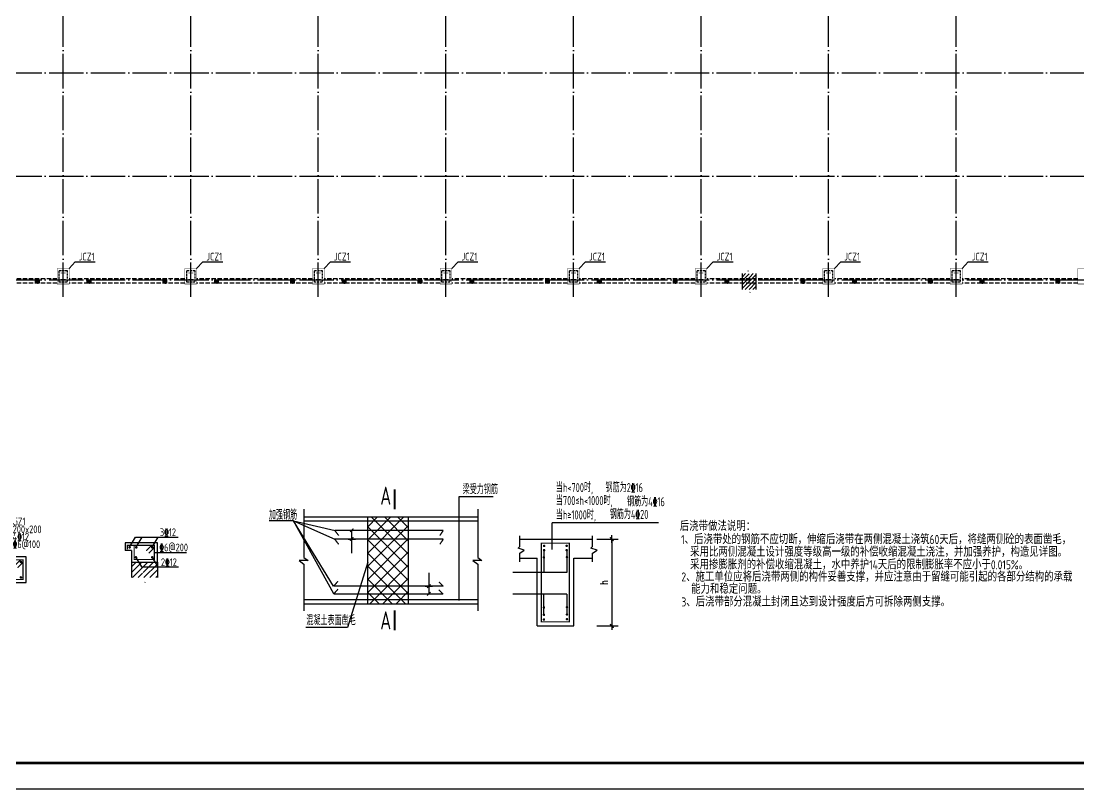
# Model space of a CAD drawing. Extents: x 8844666 to 9156203, y 1662182 to 2655606.
# Drawn here: x 9033552 to 9094904, y 2366081 to 2410631 of the extents above; entities that cross this region are included whole.
import ezdxf

# ---------------------------------------------------------------- set-up
doc = ezdxf.new("R2010")
doc.units = 0
doc.header["$LTSCALE"] = 1000
doc.header["$MEASUREMENT"] = 0
doc.linetypes.add('DASH', pattern=[0.35, 0.25, -0.1])
doc.linetypes.add('DOTE', pattern=[2.42, 2, -0.2, 0.02, -0.2])
doc.layers.get('0').update_dxf_attribs({"linetype": 'CONTINUOUS'})
doc.layers.get('Defpoints').update_dxf_attribs({"linetype": 'CONTINUOUS'})
for name, color, linetype in [('1000', 2, 'CONTINUOUS'), ('DIM_SYMB', 3, 'CONTINUOUS'), ('DOTE', 8, 'DOTE'), ('GZ', 3, 'CONTINUOUS'), ('PUB_DIM', 3, 'CONTINUOUS'), ('PUB_TEXT', 7, 'CONTINUOUS'), ('PUB_TITLE', 4, 'CONTINUOUS'), ('一般文字', 6, 'CONTINUOUS'), ('剖面外形', 7, 'CONTINUOUS'), ('柱', 2, 'CONTINUOUS'), ('柱集中标注', 2, 'CONTINUOUS'), ('梁', 4, 'CONTINUOUS')]:
    doc.layers.add(name, color=color, linetype=linetype)
doc.styles.add('DIM_FONT', font='SIMPLEX.shx', dxfattribs={"width": 0.8})
doc.styles.add('TSSD_DIMENSION', font='atssdeng.shx', dxfattribs={"width": 0.7, "bigfont": 'atssdchn.shx'})
doc.styles.add('TSSD_REIN', font='atssdeng.shx', dxfattribs={"width": 0.7, "bigfont": 'atssdchn.shx'})
doc.dimstyles.new('DIMN', dxfattribs={"dimtxt": 300, "dimasz": 1, "dimexe": 250, "dimexo": 300, "dimgap": 150, "dimtad": 1, "dimdec": 0, "dimzin": 0, "dimdsep": 46, "dimtxsty": 'DIM_FONT', "dimblk": '_DIMX', "dimcen": 0.09, "dimclrt": 7, "dimadec": 0, "dimazin": 0, "dimtfac": 1, "dimtdec": 0, "dimtix": 1, "dimtmove": 2, "dimatfit": 3, "dimldrblk": '_DIMX', "dimfxl": 1, "dimtolj": 1, "dimtzin": 0, "dimarcsym": 0})

# ---------------------------------------------------------------- blocks, each defined once
blk = doc.blocks.new('_DIMX')
blk.add_line((-150, 0), (150, 0))
at = {"const_width": 50}
blk.add_lwpolyline([(-70, -70), (70, 70)], dxfattribs=at)
blk = doc.blocks.new('*X37')
at = {"color": 0}
for p, q in [((81405, 22008), (82859, 23462)), ((81405, 22538), (82328, 23462)), ((81405, 23069), (81798, 23462)), ((83046, 21959), (81544, 23462)), ((83046, 22490), (82074, 23462)), ((83046, 23020), (82604, 23462)), ((81405, 21478), (83046, 23119)), ((83046, 21429), (81405, 23070)), ((81405, 20947), (83046, 22588)), ((83046, 20899), (81405, 22540)), ((81405, 20417), (83046, 22058)), ((83046, 20369), (81405, 22009)), ((82921, 19963), (81405, 21479)), ((81482, 19963), (83046, 21528)), ((82390, 19963), (81405, 20949)), ((82012, 19963), (83046, 20997)), ((82542, 19963), (83046, 20467)), ((81860, 19963), (81405, 20418))]:
    blk.add_line(p, q, dxfattribs=at)
blk = doc.blocks.new('*D39')
at = {"layer": 'Defpoints', "color": 0}
for p in [(5646881, 2146286), (5646881, 2142926), (5647756, 2142926)]:
    blk.add_point(p, dxfattribs=at)
at = {"layer": 'PUB_DIM', "color": 0, "lineweight": -2}
for p, q in [((5647181, 2146286), (5648006, 2146286)), ((5647756, 2146285), (5647756, 2142927)), ((5647181, 2142926), (5648006, 2142926))]:
    blk.add_line(p, q, dxfattribs=at)
for p, rotation in [((5647756, 2146286), 90), ((5647756, 2142926), 270)]:
    blk.add_blockref('_DIMX', p, dxfattribs=dict(at, rotation=rotation))
at = {"layer": 'PUB_DIM', "color": 7, "insert": (5647456, 2144606), "char_height": 300, "attachment_point": 5, "rotation": 90, "style": 'DIM_FONT'}
blk.add_mtext('\\A1;h', dxfattribs=at)
blk = doc.blocks.new('F231GF54G5G')
at = {"layer": '剖面外形'}
h = blk.add_hatch(dxfattribs=at)
h.set_pattern_fill('ANSI31', color=256, scale=100, style=0)
h.set_pattern_definition([(45, (3740509.56, 213145.6), (-112.2532015, 112.2532015), [])])
h.paths.add_polyline_path([(8654001, 2333672), (8654075, 2333252), (8654149, 2333462), (8654560, 2333462), (8654560, 2334053), (8653560, 2334053), (8653560, 2333462), (8653924, 2333462)])
for p, q in [((8653485, 2334626, 7), (8653712, 2335019, 7)), ((8653712, 2335019, 7), (8655358, 2335019, 7)), ((8653744, 2334626, 7), (8653971, 2335019, 7)), ((8654360, 2334626, 7), (8654586, 2335019, 7)), ((8653732, 2334238, 7), (8653947, 2333867, 7)), ((8654360, 2334238, 7), (8654574, 2333867, 7))]:
    blk.add_line(p, q)
at = {"color": 1, "const_width": 45, "elevation": 7}
for points in [[(8653663, 2334706), (8653397, 2334706), (8653397, 2334554)], [(8653663, 2334706), (8653663, 2334158), (8654440, 2334158), (8654440, 2334706), (8653663, 2334706)], [(8654130, 2334496), (8654340, 2334706)], [(8654230, 2334396), (8654440, 2334606)], [(8648603, 2334142), (8648603, 2333381), (8649363, 2333381), (8649363, 2334142), (8648603, 2334142)], [(8649053, 2333932), (8649263, 2334142)], [(8649153, 2333832), (8649363, 2334042)]]:
    blk.add_lwpolyline(points, dxfattribs=at)
at = {"color": 1, "const_width": 50, "elevation": 7}
for points in [[(8653510, 2334626, 1), (8653460, 2334626, 1), (8653510, 2334626)], [(8653769, 2334626, 1), (8653719, 2334626, 1), (8653769, 2334626)], [(8654385, 2334626, 1), (8654335, 2334626, 1), (8654385, 2334626)], [(8653757, 2334238, 1), (8653707, 2334238, 1), (8653757, 2334238)], [(8654385, 2334238, 1), (8654335, 2334238, 1), (8654385, 2334238)], [(8648709, 2334062, 1), (8648659, 2334062, 1), (8648709, 2334062)], [(8649308, 2334062, 1), (8649258, 2334062, 1), (8649308, 2334062)], [(8648698, 2333461, 1), (8648648, 2333461, 1), (8648698, 2333461)], [(8649308, 2333461, 1), (8649258, 2333461, 1), (8649308, 2333461)]]:
    blk.add_lwpolyline(points, format="xyb", dxfattribs=at)
at = {"layer": 'PUB_TEXT'}
for p, q in [((8648883, 2334262, 7), (8648883, 2335773, 7)), ((8654440, 2334432, 7), (8655685, 2334432, 7)), ((8653947, 2333867, 7), (8655381, 2333867, 7))]:
    blk.add_line(p, q, dxfattribs=at)
at = {"layer": 'PUB_TEXT', "elevation": 7}
blk.add_lwpolyline([(8648483, 2334262), (8648483, 2334257), (8648483, 2334257), (8648483, 2334257), (8648483, 2334257), (8648483, 2333261), (8649483, 2333261), (8649483, 2334262), (8649483, 2334262), (8649483, 2334262), (8649483, 2334262), (8649483, 2334262), (8648483, 2334262)], dxfattribs=at)
at = {"layer": '剖面外形'}
for p, q in [((8653310, 2334804, 7), (8653310, 2334799, 7)), ((8654560, 2334804, 7), (8653310, 2334804, 7)), ((8653310, 2334799, 7), (8653310, 2334799, 7)), ((8653310, 2334799, 7), (8653310, 2334799, 7)), ((8653310, 2334799, 7), (8653310, 2334799, 7)), ((8653310, 2334799, 7), (8653310, 2334504, 7)), ((8654560, 2334053, 7), (8654560, 2334804, 7)), ((8654560, 2334804, 7), (8654560, 2334804, 7)), ((8654560, 2334804, 7), (8654560, 2334804, 7)), ((8654560, 2334804, 7), (8654560, 2334804, 7)), ((8654560, 2334804, 7), (8654560, 2334804, 7)), ((8653560, 2334504, 7), (8653310, 2334504, 7)), ((8653560, 2334504, 7), (8653560, 2334053, 7)), ((8653560, 2334053, 7), (8654560, 2334053, 7)), ((8653560, 2334053, 7), (8653560, 2333462, 7)), ((8654560, 2334053, 7), (8654560, 2333462, 7))]:
    blk.add_line(p, q, dxfattribs=at)
at = {"layer": 'PUB_TEXT', "style": 'TSSD_REIN', "width": 0.7}
for s, p in [('200x200', (8648964, 2335173, 7)), ('GZ1', (8648964, 2335476, 7)), ('4%%13212', (8648964, 2334879, 7)), ('3%%13212', (8654658, 2335060, 6)), ('%%1326@100', (8648964, 2334594, 7)), ('%%1326@200', (8654638, 2334471, 13)), ('2%%13212', (8654697, 2333900, 6))]:
    blk.add_text(s, height=300, dxfattribs=at).set_placement(p)
blk = doc.blocks.new('D21F3G5H4')
for p, q in [((5635847.4, 2147443.8), (5635847.4, 2145568.9)), ((5642571.1, 2147443.8), (5642571.1, 2145568.9)), ((5637701.2, 2146248.6), (5637701.2, 2146629)), ((5637701.2, 2145745.8), (5637701.2, 2146288.8)), ((5636012, 2145459.3), (5635664.6, 2145459.3)), ((5635664.6, 2145459.3), (5635847.4, 2145313.1)), ((5635847.4, 2145568.9), (5636012, 2145459.3)), ((5635847.4, 2145313.1), (5635847.4, 2143506.8)), ((5642735.6, 2145459.3), (5642388.3, 2145459.3)), ((5642388.3, 2145459.3), (5642571.1, 2145313.1)), ((5642571.1, 2145568.9), (5642735.6, 2145459.3)), ((5642571.1, 2145313.1), (5642571.1, 2143506.8)), ((5640682.1, 2144978.1), (5640682.1, 2144164))]:
    blk.add_line(p, q)
at = {"layer": 'DIM_SYMB', "const_width": 70}
for points in [[(5639361.4, 2147441.6), (5639361.4, 2148212.5)], [(5639361.4, 2142756.9), (5639361.4, 2143527.8)]]:
    blk.add_lwpolyline(points, dxfattribs=at)
at = {"layer": 'PUB_TEXT'}
for p, q in [((5641851, 2147938.6), (5643168.3, 2147938.6)), ((5641851, 2143914.8), (5641851, 2147938.6)), ((5635448.9, 2146997.1), (5634505, 2146997.1)), ((5635448.9, 2146997.1), (5637057.9, 2146614.1)), ((5637003.7, 2144164), (5635448.9, 2146997.1)), ((5635448.9, 2146997.1), (5637044.3, 2146280)), ((5636996.9, 2144460.3), (5635448.9, 2146997.1)), ((5635833.5, 2147142.6), (5642567, 2147142.6)), ((5638322.5, 2143773.3), (5638322.5, 2147142.6)), ((5639897.8, 2143773.3), (5639897.8, 2147142.6)), ((5645457.1, 2145889), (5645457.1, 2146917.5)), ((5649569.6, 2146917.5), (5645457.1, 2146917.5)), ((5644197.1, 2146002.5), (5644197.1, 2146410.9)), ((5644197.1, 2146286), (5647015, 2146286)), ((5647015, 2146002.5), (5647015, 2146410.9)), ((5644132.6, 2145938), (5644197.1, 2146002.5)), ((5644369.2, 2145852), (5644132.6, 2145938)), ((5644197.1, 2145744.5), (5644369.2, 2145852)), ((5644197.1, 2145400.6), (5644197.1, 2145744.5)), ((5645143.3, 2144998.4), (5645143.3, 2145839.2)), ((5646014.8, 2145876.6), (5646014.8, 2144998.4)), ((5646950.4, 2145938), (5647015, 2146002.5)), ((5647187, 2145852), (5646950.4, 2145938)), ((5647015, 2145744.5), (5647187, 2145852)), ((5647015, 2145400.6), (5647015, 2145744.5)), ((5638322.5, 2145390.8), (5637540.1, 2142863.7)), ((5644197.1, 2145555), (5644873.6, 2145555)), ((5644873.6, 2142926), (5644873.6, 2145555)), ((5646294.7, 2145555), (5647015, 2145555)), ((5646294.7, 2142926), (5646294.7, 2145555)), ((5646014.8, 2144998.4), (5643928, 2144998.4)), ((5645105.9, 2144157.7), (5643928, 2144157.7)), ((5646022, 2144157.7), (5645012.4, 2144157.7)), ((5645133.8, 2143354.2), (5645133.8, 2144157.7)), ((5646029, 2143335.5), (5646029, 2144157.7)), ((5635833.5, 2143784.3), (5642567, 2143784.3)), ((5637540.1, 2142863.7), (5635923.8, 2142863.7)), ((5644873.6, 2142926), (5646294.7, 2142926))]:
    blk.add_line(p, q, dxfattribs=at)
at = {"layer": 'PUB_TEXT', "color": 1, "const_width": 48}
for points in [[(5635833.5, 2146984.6), (5642567, 2146984.6)], [(5637044.3, 2146629), (5641239.8, 2146629)], [(5637044.3, 2146620.1), (5637196.8, 2146424.2)], [(5641239.8, 2146620.1), (5641109.1, 2146424.2)], [(5637044.3, 2146288.8), (5641239.8, 2146288.8)], [(5637044.3, 2146280), (5637196.8, 2146084.1)], [(5641239.8, 2146280), (5641109.1, 2146084.1)], [(5637171.1, 2144656.2), (5636996.9, 2144460.3)], [(5637003.7, 2144468), (5641231.6, 2144468)], [(5641069.5, 2144630), (5641243.7, 2144455.8)], [(5637171.1, 2144352.2), (5636996.9, 2144156.3)], [(5637003.7, 2144164), (5641231.6, 2144164)], [(5641069.5, 2144326), (5641243.7, 2144151.8)], [(5635833.5, 2143942.4), (5642567, 2143942.4)]]:
    blk.add_lwpolyline(points, dxfattribs=at)
blk.add_lwpolyline([(5645032.1, 2143085.9), (5645032.1, 2146128.9), (5646120.2, 2146128.9), (5646120.2, 2143085.9)], close=True, dxfattribs=at)
for points in [[(5645117.1, 2146022.9, 1), (5645165.1, 2146022.9, 1)], [(5645117.1, 2145857.3, 1), (5645165.1, 2145857.3, 1)], [(5645988.6, 2146022.9, 1), (5646036.6, 2146022.9, 1)], [(5645988.6, 2145857.3, 1), (5646036.6, 2145857.3, 1)], [(5645108.1, 2145578.6, 1), (5645156.1, 2145578.6, 1)], [(5645999, 2145590.8, 1), (5646047, 2145590.8, 1)], [(5645108.1, 2143640.1, 1), (5645156.1, 2143640.1, 1)], [(5645999, 2143652.3, 1), (5646047, 2143652.3, 1)], [(5645108.1, 2143357.9, 1), (5645156.1, 2143357.9, 1)], [(5645999, 2143370, 1), (5646047, 2143370, 1)], [(5645999, 2143187.9, 1), (5646047, 2143187.9, 1)], [(5645108.1, 2143175.8, 1), (5645156.1, 2143175.8, 1)]]:
    blk.add_lwpolyline(points, format="xyb", close=True, dxfattribs=at)
at = {"color": 0, "linetype": 'ByBlock', "xscale": 0.9600000008940697, "yscale": 0.9599999999627471, "zscale": 0.96}
for p in [(5637701.2, 2146629), (5637701.2, 2146288.8), (5640682.1, 2144468), (5640682.1, 2144164)]:
    blk.add_blockref('_DIMX', p, dxfattribs=at)
at = {"layer": 'PUB_TEXT', "xscale": 0.9600000008940697, "yscale": 0.9599999999627471, "zscale": 0.96}
blk.add_blockref('*X37', (5560173.8, 2124619.5), dxfattribs=at)
at = {"layer": 'PUB_TEXT'}
for s, height, style, width, p in [('A', 700, 'TSSD_REIN', 0.7, (5638804.5, 2147615.6)), ('梁受力钢筋', 350, 'TSSD_REIN', 0.6, (5641990.5, 2148028.2)), ('当h<700时,', 350, 'TSSD_REIN', 0.6, (5645594.3, 2148103.2)), ('钢筋为2%%13216', 350, 'TSSD_REIN', 0.6, (5647515.8, 2148103.2)), ('当700≤h<1000时,', 350, 'TSSD_REIN', 0.6, (5645594.3, 2147601.8)), ('钢筋为4%%13216', 350, 'TSSD_REIN', 0.6, (5648347, 2147556.6)), ('加强钢筋', 350, 'TSSD_REIN', 0.6, (5634496.9, 2147041.7)), ('当h≥1000时,', 350, 'TSSD_REIN', 0.6, (5645594.3, 2147047.5)), ('钢筋为4%%13220', 350, 'TSSD_REIN', 0.6, (5647678.9, 2147066)), ('后浇带做法说明：', 350.35, 'TSSD_DIMENSION', 0.8, (5650388.6, 2146604.8, -4219.9)), ('1、后浇带处的钢筋不应切断，伸缩后浇带在两侧混凝土浇筑60天后，将缝两侧砼的表面凿毛，', 350.35, 'TSSD_DIMENSION', 0.8, (5650437.9, 2146094.9, -4219.9)), ('采用比两侧混凝土设计强度等级高一级的补偿收缩混凝土浇注，并加强养护，构造见详图。', 350.35, 'TSSD_DIMENSION', 0.8, (5650787.6, 2145607.9, -4219.9)), ('采用掺膨胀剂的补偿收缩混凝土，水中养护14天后的限制膨胀率不应小于0.015%%%。', 350.35, 'TSSD_DIMENSION', 0.8, (5650787.6, 2145117.4, -4219.9)), ('2、施工单位应将后浇带两侧的构件妥善支撑，并应注意由于留缝可能引起的各部分结构的承载', 350.35, 'TSSD_DIMENSION', 0.8, (5650448.9, 2144646.8, -4219.9)), ('能力和稳定问题。', 350.35, 'TSSD_DIMENSION', 0.8, (5650825.4, 2144175.7, -4219.9)), ('3、后浇带部分混凝土封闭且达到设计强度后方可拆除两侧支撑。', 350.35, 'TSSD_DIMENSION', 0.8, (5650448.9, 2143680.8, -4219.9)), ('混凝土表面凿毛', 350, 'TSSD_REIN', 0.6, (5635943.5, 2142959.8)), ('A', 700, 'TSSD_REIN', 0.7, (5638804.5, 2142794.9))]:
    blk.add_text(s, height=height, dxfattribs=dict(at, style=style, width=width)).set_placement(p)
at = {"layer": 'PUB_DIM'}
dim = blk.add_linear_dim(base=(5647755.8, 2142926), p1=(5646881.1, 2146286), p2=(5646881.1, 2142926), angle=90, text='h', dimstyle='DIMN', dxfattribs=at)
dim.commit()
dim.dimension.update_dxf_attribs({"geometry": '*D39', "text_midpoint": (5647455.8, 2144606)})

msp = doc.modelspace()

# ---------------------------------------------------------------- hatches: boundary and pattern name
at = {"layer": 'DOTE', "linetype": 'ByBlock'}
h = msp.add_hatch(dxfattribs=at)
h.set_pattern_fill('ANSI31', color=6, scale=100, style=0)
h.set_pattern_definition([(45, (6245400.12, 1333800.41), (-112.2532015, 112.2532015), [])])
h.paths.add_polyline_path([(9076189.3, 2395427.2), (9076189.3, 2395627.2), (9075389.3, 2395627.2), (9075389.3, 2395427.2)])
h.paths.add_polyline_path([(9076189.3, 2395377.2), (9076189.3, 2395427.2), (9075389.3, 2395427.2), (9075389.3, 2395377.2)])
h.paths.add_polyline_path([(9075665.8, 2395985.4), (9075389.3, 2395985.4), (9075389.3, 2395627.2), (9076189.3, 2395627.2), (9076189.3, 2395985.4), (9075890.8, 2395985.4), (9075816.3, 2395775.4), (9075742.3, 2396195.4)])
h.paths.add_polyline_path([(9075890.8, 2395058.6), (9076189.3, 2395058.6), (9076189.3, 2395377.2), (9075389.3, 2395377.2), (9075389.3, 2395058.6), (9075665.8, 2395058.6), (9075742.3, 2395268.6), (9075816.3, 2394848.6)])
at = {"layer": 'GZ'}
h = msp.add_hatch(dxfattribs=at)
h.set_pattern_fill('钢筋混凝土', color=256, scale=20, style=0)
h.set_pattern_definition([(45, (775170.94, 192280.093), (-35.35533906, 35.35533906), []), (50, (775170.94, 192280.09), (143.4520365, -12.550427), [15, -165]), (355, (775170.94, 192280.1), (-27.7502667, 150.4384267), [12, -132]), (100.4514, (775182.9, 192279.05), (115.7018763, 137.8879084), [12.748038, -140.2284224]), (46.1842, (775170.94, 192320.1), (213.4482097, -33.103803), [22.5, -247.5]), (96.6356, (775188.73, 192317.33), (186.932541, 194.823574), [19.1220576, -210.3426]), (351.1842, (775170.94, 192320.1), (186.932389, 194.82372), [18, -198]), (21, (775190.94, 192310.09), (119.3814104, -80.5237781), [15, -165]), (326, (775190.94, 192310.1), (48.6630664, 145.030009), [12, -132]), (71.4514, (775200.89, 192303.38), (168.0445257, 64.5060993), [12.748038, -140.2284224]), (37.5, (775170.94, 192280.093), (2.43197106, 66.57877077), [0, -130.4, 0, -134, 0, -132.5]), (7.5, (775170.94, 192280.09), (52.6139075, 78.8823424), [0, -76.4, 0, -127.4, 0, -50.5]), (327.5, (775126.34, 192280.093), (106.76448723, -4.51097435), [0, -50, 0, -156, 0, -207]), (317.5, (775106.34, 192280.09), (116.6372339, 20.0209965), [0, -65, 0, -103.6, 0, -147])])
h.paths.add_polyline_path([(9034389.3, 2395628.3), (9034589.4, 2395628.3), (9034589.4, 2395428.3), (9034389.3, 2395428.3)])
h = msp.add_hatch(dxfattribs=at)
h.set_pattern_fill('钢筋混凝土', color=256, scale=20, style=0)
h.set_pattern_definition([(45, (778170.886, 192280.097), (-35.35533906, 35.35533906), []), (50, (778170.89, 192280.1), (143.4520365, -12.550427), [15, -165]), (355, (778170.89, 192280.1), (-27.7502667, 150.4384267), [12, -132]), (100.4514, (778182.84, 192279.05), (115.7018763, 137.8879084), [12.748038, -140.2284224]), (46.1842, (778170.89, 192320.1), (213.4482097, -33.103803), [22.5, -247.5]), (96.6356, (778188.67, 192317.34), (186.932541, 194.823574), [19.1220576, -210.3426]), (351.1842, (778170.89, 192320.1), (186.932389, 194.82372), [18, -198]), (21, (778190.89, 192310.1), (119.3814104, -80.5237781), [15, -165]), (326, (778190.89, 192310.1), (48.6630664, 145.030009), [12, -132]), (71.4514, (778200.83, 192303.39), (168.0445257, 64.5060993), [12.748038, -140.2284224]), (37.5, (778170.886, 192280.097), (2.43197106, 66.57877077), [0, -130.4, 0, -134, 0, -132.5]), (7.5, (778170.886, 192280.1), (52.6139075, 78.8823424), [0, -76.4, 0, -127.4, 0, -50.5]), (327.5, (778126.286, 192280.097), (106.76448723, -4.51097435), [0, -50, 0, -156, 0, -207]), (317.5, (778106.29, 192280.1), (116.6372339, 20.0209965), [0, -65, 0, -103.6, 0, -147])])
h.paths.add_polyline_path([(9037389.3, 2395628.3), (9037589.3, 2395628.3), (9037589.3, 2395428.3), (9037389.3, 2395428.3)])
h = msp.add_hatch(dxfattribs=at)
h.set_pattern_fill('钢筋混凝土', color=256, scale=20, style=0)
h.set_pattern_definition([(45, (782570.94, 192280.093), (-35.35533906, 35.35533906), []), (50, (782570.94, 192280.09), (143.4520365, -12.550427), [15, -165]), (355, (782570.94, 192280.1), (-27.7502667, 150.4384267), [12, -132]), (100.4514, (782582.9, 192279.05), (115.7018763, 137.8879084), [12.748038, -140.2284224]), (46.1842, (782570.94, 192320.1), (213.4482097, -33.103803), [22.5, -247.5]), (96.6356, (782588.73, 192317.33), (186.932541, 194.823574), [19.1220576, -210.3426]), (351.1842, (782570.94, 192320.1), (186.932389, 194.82372), [18, -198]), (21, (782590.94, 192310.09), (119.3814104, -80.5237781), [15, -165]), (326, (782590.94, 192310.1), (48.6630664, 145.030009), [12, -132]), (71.4514, (782600.89, 192303.38), (168.0445257, 64.5060993), [12.748038, -140.2284224]), (37.5, (782570.94, 192280.093), (2.43197106, 66.57877077), [0, -130.4, 0, -134, 0, -132.5]), (7.5, (782570.94, 192280.09), (52.6139075, 78.8823424), [0, -76.4, 0, -127.4, 0, -50.5]), (327.5, (782526.34, 192280.093), (106.76448723, -4.51097435), [0, -50, 0, -156, 0, -207]), (317.5, (782506.34, 192280.09), (116.6372339, 20.0209965), [0, -65, 0, -103.6, 0, -147])])
h.paths.add_polyline_path([(9041789.3, 2395628.3), (9041989.4, 2395628.3), (9041989.4, 2395428.3), (9041789.3, 2395428.3)])
h = msp.add_hatch(dxfattribs=at)
h.set_pattern_fill('钢筋混凝土', color=256, scale=20, style=0)
h.set_pattern_definition([(45, (785570.886, 192280.097), (-35.35533906, 35.35533906), []), (50, (785570.89, 192280.1), (143.4520365, -12.550427), [15, -165]), (355, (785570.89, 192280.1), (-27.7502667, 150.4384267), [12, -132]), (100.4514, (785582.84, 192279.05), (115.7018763, 137.8879084), [12.748038, -140.2284224]), (46.1842, (785570.89, 192320.1), (213.4482097, -33.103803), [22.5, -247.5]), (96.6356, (785588.67, 192317.34), (186.932541, 194.823574), [19.1220576, -210.3426]), (351.1842, (785570.89, 192320.1), (186.932389, 194.82372), [18, -198]), (21, (785590.89, 192310.1), (119.3814104, -80.5237781), [15, -165]), (326, (785590.89, 192310.1), (48.6630664, 145.030009), [12, -132]), (71.4514, (785600.83, 192303.39), (168.0445257, 64.5060993), [12.748038, -140.2284224]), (37.5, (785570.886, 192280.097), (2.43197106, 66.57877077), [0, -130.4, 0, -134, 0, -132.5]), (7.5, (785570.886, 192280.1), (52.6139075, 78.8823424), [0, -76.4, 0, -127.4, 0, -50.5]), (327.5, (785526.286, 192280.097), (106.76448723, -4.51097435), [0, -50, 0, -156, 0, -207]), (317.5, (785506.29, 192280.1), (116.6372339, 20.0209965), [0, -65, 0, -103.6, 0, -147])])
h.paths.add_polyline_path([(9044789.3, 2395628.3), (9044989.3, 2395628.3), (9044989.3, 2395428.3), (9044789.3, 2395428.3)])
h = msp.add_hatch(dxfattribs=at)
h.set_pattern_fill('钢筋混凝土', color=256, scale=20, style=0)
h.set_pattern_definition([(45, (789970.94, 192280.093), (-35.35533906, 35.35533906), []), (50, (789970.94, 192280.09), (143.4520365, -12.550427), [15, -165]), (355, (789970.94, 192280.1), (-27.7502667, 150.4384267), [12, -132]), (100.4514, (789982.9, 192279.05), (115.7018763, 137.8879084), [12.748038, -140.2284224]), (46.1842, (789970.94, 192320.1), (213.4482097, -33.103803), [22.5, -247.5]), (96.6356, (789988.73, 192317.33), (186.932541, 194.823574), [19.1220576, -210.3426]), (351.1842, (789970.94, 192320.1), (186.932389, 194.82372), [18, -198]), (21, (789990.94, 192310.09), (119.3814104, -80.5237781), [15, -165]), (326, (789990.94, 192310.1), (48.6630664, 145.030009), [12, -132]), (71.4514, (790000.89, 192303.38), (168.0445257, 64.5060993), [12.748038, -140.2284224]), (37.5, (789970.94, 192280.093), (2.43197106, 66.57877077), [0, -130.4, 0, -134, 0, -132.5]), (7.5, (789970.94, 192280.09), (52.6139075, 78.8823424), [0, -76.4, 0, -127.4, 0, -50.5]), (327.5, (789926.34, 192280.093), (106.76448723, -4.51097435), [0, -50, 0, -156, 0, -207]), (317.5, (789906.34, 192280.09), (116.6372339, 20.0209965), [0, -65, 0, -103.6, 0, -147])])
h.paths.add_polyline_path([(9049189.3, 2395628.3), (9049389.4, 2395628.3), (9049389.4, 2395428.3), (9049189.3, 2395428.3)])
h = msp.add_hatch(dxfattribs=at)
h.set_pattern_fill('钢筋混凝土', color=256, scale=20, style=0)
h.set_pattern_definition([(45, (792970.886, 192280.097), (-35.35533906, 35.35533906), []), (50, (792970.89, 192280.1), (143.4520365, -12.550427), [15, -165]), (355, (792970.89, 192280.1), (-27.7502667, 150.4384267), [12, -132]), (100.4514, (792982.84, 192279.05), (115.7018763, 137.8879084), [12.748038, -140.2284224]), (46.1842, (792970.89, 192320.1), (213.4482097, -33.103803), [22.5, -247.5]), (96.6356, (792988.67, 192317.34), (186.932541, 194.823574), [19.1220576, -210.3426]), (351.1842, (792970.89, 192320.1), (186.932389, 194.82372), [18, -198]), (21, (792990.89, 192310.1), (119.3814104, -80.5237781), [15, -165]), (326, (792990.89, 192310.1), (48.6630664, 145.030009), [12, -132]), (71.4514, (793000.83, 192303.39), (168.0445257, 64.5060993), [12.748038, -140.2284224]), (37.5, (792970.886, 192280.097), (2.43197106, 66.57877077), [0, -130.4, 0, -134, 0, -132.5]), (7.5, (792970.886, 192280.1), (52.6139075, 78.8823424), [0, -76.4, 0, -127.4, 0, -50.5]), (327.5, (792926.286, 192280.097), (106.76448723, -4.51097435), [0, -50, 0, -156, 0, -207]), (317.5, (792906.29, 192280.1), (116.6372339, 20.0209965), [0, -65, 0, -103.6, 0, -147])])
h.paths.add_polyline_path([(9052189.3, 2395628.3), (9052389.3, 2395628.3), (9052389.3, 2395428.3), (9052189.3, 2395428.3)])
h = msp.add_hatch(dxfattribs=at)
h.set_pattern_fill('钢筋混凝土', color=256, scale=20, style=0)
h.set_pattern_definition([(45, (797370.94, 192280.093), (-35.35533906, 35.35533906), []), (50, (797370.94, 192280.09), (143.4520365, -12.550427), [15, -165]), (355, (797370.94, 192280.1), (-27.7502667, 150.4384267), [12, -132]), (100.4514, (797382.9, 192279.05), (115.7018763, 137.8879084), [12.748038, -140.2284224]), (46.1842, (797370.94, 192320.1), (213.4482097, -33.103803), [22.5, -247.5]), (96.6356, (797388.73, 192317.33), (186.932541, 194.823574), [19.1220576, -210.3426]), (351.1842, (797370.94, 192320.1), (186.932389, 194.82372), [18, -198]), (21, (797390.94, 192310.09), (119.3814104, -80.5237781), [15, -165]), (326, (797390.94, 192310.1), (48.6630664, 145.030009), [12, -132]), (71.4514, (797400.89, 192303.38), (168.0445257, 64.5060993), [12.748038, -140.2284224]), (37.5, (797370.94, 192280.093), (2.43197106, 66.57877077), [0, -130.4, 0, -134, 0, -132.5]), (7.5, (797370.94, 192280.09), (52.6139075, 78.8823424), [0, -76.4, 0, -127.4, 0, -50.5]), (327.5, (797326.34, 192280.093), (106.76448723, -4.51097435), [0, -50, 0, -156, 0, -207]), (317.5, (797306.34, 192280.09), (116.6372339, 20.0209965), [0, -65, 0, -103.6, 0, -147])])
h.paths.add_polyline_path([(9056589.3, 2395628.3), (9056789.4, 2395628.3), (9056789.4, 2395428.3), (9056589.3, 2395428.3)])
h = msp.add_hatch(dxfattribs=at)
h.set_pattern_fill('钢筋混凝土', color=256, scale=20, style=0)
h.set_pattern_definition([(45, (800370.886, 192280.097), (-35.35533906, 35.35533906), []), (50, (800370.89, 192280.1), (143.4520365, -12.550427), [15, -165]), (355, (800370.89, 192280.1), (-27.7502667, 150.4384267), [12, -132]), (100.4514, (800382.84, 192279.05), (115.7018763, 137.8879084), [12.748038, -140.2284224]), (46.1842, (800370.89, 192320.1), (213.4482097, -33.103803), [22.5, -247.5]), (96.6356, (800388.67, 192317.34), (186.932541, 194.823574), [19.1220576, -210.3426]), (351.1842, (800370.89, 192320.1), (186.932389, 194.82372), [18, -198]), (21, (800390.89, 192310.1), (119.3814104, -80.5237781), [15, -165]), (326, (800390.89, 192310.1), (48.6630664, 145.030009), [12, -132]), (71.4514, (800400.83, 192303.39), (168.0445257, 64.5060993), [12.748038, -140.2284224]), (37.5, (800370.886, 192280.097), (2.43197106, 66.57877077), [0, -130.4, 0, -134, 0, -132.5]), (7.5, (800370.886, 192280.1), (52.6139075, 78.8823424), [0, -76.4, 0, -127.4, 0, -50.5]), (327.5, (800326.286, 192280.097), (106.76448723, -4.51097435), [0, -50, 0, -156, 0, -207]), (317.5, (800306.29, 192280.1), (116.6372339, 20.0209965), [0, -65, 0, -103.6, 0, -147])])
h.paths.add_polyline_path([(9059589.3, 2395628.3), (9059789.3, 2395628.3), (9059789.3, 2395428.3), (9059589.3, 2395428.3)])
h = msp.add_hatch(dxfattribs=at)
h.set_pattern_fill('钢筋混凝土', color=256, scale=20, style=0)
h.set_pattern_definition([(45, (804770.94, 192280.093), (-35.35533906, 35.35533906), []), (50, (804770.94, 192280.09), (143.4520365, -12.550427), [15, -165]), (355, (804770.94, 192280.1), (-27.7502667, 150.4384267), [12, -132]), (100.4514, (804782.9, 192279.05), (115.7018763, 137.8879084), [12.748038, -140.2284224]), (46.1842, (804770.94, 192320.1), (213.4482097, -33.103803), [22.5, -247.5]), (96.6356, (804788.73, 192317.33), (186.932541, 194.823574), [19.1220576, -210.3426]), (351.1842, (804770.94, 192320.1), (186.932389, 194.82372), [18, -198]), (21, (804790.94, 192310.09), (119.3814104, -80.5237781), [15, -165]), (326, (804790.94, 192310.1), (48.6630664, 145.030009), [12, -132]), (71.4514, (804800.89, 192303.38), (168.0445257, 64.5060993), [12.748038, -140.2284224]), (37.5, (804770.94, 192280.093), (2.43197106, 66.57877077), [0, -130.4, 0, -134, 0, -132.5]), (7.5, (804770.94, 192280.09), (52.6139075, 78.8823424), [0, -76.4, 0, -127.4, 0, -50.5]), (327.5, (804726.34, 192280.093), (106.76448723, -4.51097435), [0, -50, 0, -156, 0, -207]), (317.5, (804706.34, 192280.09), (116.6372339, 20.0209965), [0, -65, 0, -103.6, 0, -147])])
h.paths.add_polyline_path([(9063989.3, 2395628.3), (9064189.4, 2395628.3), (9064189.4, 2395428.3), (9063989.3, 2395428.3)])
h = msp.add_hatch(dxfattribs=at)
h.set_pattern_fill('钢筋混凝土', color=256, scale=20, style=0)
h.set_pattern_definition([(45, (807770.886, 192280.097), (-35.35533906, 35.35533906), []), (50, (807770.89, 192280.1), (143.4520365, -12.550427), [15, -165]), (355, (807770.89, 192280.1), (-27.7502667, 150.4384267), [12, -132]), (100.4514, (807782.84, 192279.05), (115.7018763, 137.8879084), [12.748038, -140.2284224]), (46.1842, (807770.89, 192320.1), (213.4482097, -33.103803), [22.5, -247.5]), (96.6356, (807788.67, 192317.34), (186.932541, 194.823574), [19.1220576, -210.3426]), (351.1842, (807770.89, 192320.1), (186.932389, 194.82372), [18, -198]), (21, (807790.89, 192310.1), (119.3814104, -80.5237781), [15, -165]), (326, (807790.89, 192310.1), (48.6630664, 145.030009), [12, -132]), (71.4514, (807800.83, 192303.39), (168.0445257, 64.5060993), [12.748038, -140.2284224]), (37.5, (807770.886, 192280.097), (2.43197106, 66.57877077), [0, -130.4, 0, -134, 0, -132.5]), (7.5, (807770.886, 192280.1), (52.6139075, 78.8823424), [0, -76.4, 0, -127.4, 0, -50.5]), (327.5, (807726.286, 192280.097), (106.76448723, -4.51097435), [0, -50, 0, -156, 0, -207]), (317.5, (807706.29, 192280.1), (116.6372339, 20.0209965), [0, -65, 0, -103.6, 0, -147])])
h.paths.add_polyline_path([(9066989.3, 2395628.3), (9067189.3, 2395628.3), (9067189.3, 2395428.3), (9066989.3, 2395428.3)])
h = msp.add_hatch(dxfattribs=at)
h.set_pattern_fill('钢筋混凝土', color=256, scale=20, style=0)
h.set_pattern_definition([(45, (812170.94, 192280.093), (-35.35533906, 35.35533906), []), (50, (812170.94, 192280.09), (143.4520365, -12.550427), [15, -165]), (355, (812170.94, 192280.1), (-27.7502667, 150.4384267), [12, -132]), (100.4514, (812182.9, 192279.05), (115.7018763, 137.8879084), [12.748038, -140.2284224]), (46.1842, (812170.94, 192320.1), (213.4482097, -33.103803), [22.5, -247.5]), (96.6356, (812188.73, 192317.33), (186.932541, 194.823574), [19.1220576, -210.3426]), (351.1842, (812170.94, 192320.1), (186.932389, 194.82372), [18, -198]), (21, (812190.94, 192310.09), (119.3814104, -80.5237781), [15, -165]), (326, (812190.94, 192310.1), (48.6630664, 145.030009), [12, -132]), (71.4514, (812200.89, 192303.38), (168.0445257, 64.5060993), [12.748038, -140.2284224]), (37.5, (812170.94, 192280.093), (2.43197106, 66.57877077), [0, -130.4, 0, -134, 0, -132.5]), (7.5, (812170.94, 192280.09), (52.6139075, 78.8823424), [0, -76.4, 0, -127.4, 0, -50.5]), (327.5, (812126.34, 192280.093), (106.76448723, -4.51097435), [0, -50, 0, -156, 0, -207]), (317.5, (812106.34, 192280.09), (116.6372339, 20.0209965), [0, -65, 0, -103.6, 0, -147])])
h.paths.add_polyline_path([(9071389.3, 2395628.3), (9071589.4, 2395628.3), (9071589.4, 2395428.3), (9071389.3, 2395428.3)])
h = msp.add_hatch(dxfattribs=at)
h.set_pattern_fill('钢筋混凝土', color=256, scale=20, style=0)
h.set_pattern_definition([(45, (815170.886, 192280.097), (-35.35533906, 35.35533906), []), (50, (815170.89, 192280.1), (143.4520365, -12.550427), [15, -165]), (355, (815170.89, 192280.1), (-27.7502667, 150.4384267), [12, -132]), (100.4514, (815182.84, 192279.05), (115.7018763, 137.8879084), [12.748038, -140.2284224]), (46.1842, (815170.89, 192320.1), (213.4482097, -33.103803), [22.5, -247.5]), (96.6356, (815188.67, 192317.34), (186.932541, 194.823574), [19.1220576, -210.3426]), (351.1842, (815170.89, 192320.1), (186.932389, 194.82372), [18, -198]), (21, (815190.89, 192310.1), (119.3814104, -80.5237781), [15, -165]), (326, (815190.89, 192310.1), (48.6630664, 145.030009), [12, -132]), (71.4514, (815200.83, 192303.39), (168.0445257, 64.5060993), [12.748038, -140.2284224]), (37.5, (815170.886, 192280.097), (2.43197106, 66.57877077), [0, -130.4, 0, -134, 0, -132.5]), (7.5, (815170.886, 192280.1), (52.6139075, 78.8823424), [0, -76.4, 0, -127.4, 0, -50.5]), (327.5, (815126.286, 192280.097), (106.76448723, -4.51097435), [0, -50, 0, -156, 0, -207]), (317.5, (815106.29, 192280.1), (116.6372339, 20.0209965), [0, -65, 0, -103.6, 0, -147])])
h.paths.add_polyline_path([(9074389.3, 2395628.3), (9074589.3, 2395628.3), (9074589.3, 2395428.3), (9074389.3, 2395428.3)])
h = msp.add_hatch(dxfattribs=at)
h.set_pattern_fill('钢筋混凝土', color=256, scale=20, style=0)
h.set_pattern_definition([(45, (819570.94, 192280.093), (-35.35533906, 35.35533906), []), (50, (819570.94, 192280.09), (143.4520365, -12.550427), [15, -165]), (355, (819570.94, 192280.1), (-27.7502667, 150.4384267), [12, -132]), (100.4514, (819582.9, 192279.05), (115.7018763, 137.8879084), [12.748038, -140.2284224]), (46.1842, (819570.94, 192320.1), (213.4482097, -33.103803), [22.5, -247.5]), (96.6356, (819588.73, 192317.33), (186.932541, 194.823574), [19.1220576, -210.3426]), (351.1842, (819570.94, 192320.1), (186.932389, 194.82372), [18, -198]), (21, (819590.94, 192310.09), (119.3814104, -80.5237781), [15, -165]), (326, (819590.94, 192310.1), (48.6630664, 145.030009), [12, -132]), (71.4514, (819600.89, 192303.38), (168.0445257, 64.5060993), [12.748038, -140.2284224]), (37.5, (819570.94, 192280.093), (2.43197106, 66.57877077), [0, -130.4, 0, -134, 0, -132.5]), (7.5, (819570.94, 192280.09), (52.6139075, 78.8823424), [0, -76.4, 0, -127.4, 0, -50.5]), (327.5, (819526.34, 192280.093), (106.76448723, -4.51097435), [0, -50, 0, -156, 0, -207]), (317.5, (819506.34, 192280.09), (116.6372339, 20.0209965), [0, -65, 0, -103.6, 0, -147])])
h.paths.add_polyline_path([(9078789.3, 2395628.3), (9078989.4, 2395628.3), (9078989.4, 2395428.3), (9078789.3, 2395428.3)])
h = msp.add_hatch(dxfattribs=at)
h.set_pattern_fill('钢筋混凝土', color=256, scale=20, style=0)
h.set_pattern_definition([(45, (822570.886, 192280.097), (-35.35533906, 35.35533906), []), (50, (822570.89, 192280.1), (143.4520365, -12.550427), [15, -165]), (355, (822570.89, 192280.1), (-27.7502667, 150.4384267), [12, -132]), (100.4514, (822582.84, 192279.05), (115.7018763, 137.8879084), [12.748038, -140.2284224]), (46.1842, (822570.89, 192320.1), (213.4482097, -33.103803), [22.5, -247.5]), (96.6356, (822588.67, 192317.34), (186.932541, 194.823574), [19.1220576, -210.3426]), (351.1842, (822570.89, 192320.1), (186.932389, 194.82372), [18, -198]), (21, (822590.89, 192310.1), (119.3814104, -80.5237781), [15, -165]), (326, (822590.89, 192310.1), (48.6630664, 145.030009), [12, -132]), (71.4514, (822600.83, 192303.39), (168.0445257, 64.5060993), [12.748038, -140.2284224]), (37.5, (822570.886, 192280.097), (2.43197106, 66.57877077), [0, -130.4, 0, -134, 0, -132.5]), (7.5, (822570.886, 192280.1), (52.6139075, 78.8823424), [0, -76.4, 0, -127.4, 0, -50.5]), (327.5, (822526.286, 192280.097), (106.76448723, -4.51097435), [0, -50, 0, -156, 0, -207]), (317.5, (822506.29, 192280.1), (116.6372339, 20.0209965), [0, -65, 0, -103.6, 0, -147])])
h.paths.add_polyline_path([(9081789.3, 2395628.3), (9081989.3, 2395628.3), (9081989.3, 2395428.3), (9081789.3, 2395428.3)])
h = msp.add_hatch(dxfattribs=at)
h.set_pattern_fill('钢筋混凝土', color=256, scale=20, style=0)
h.set_pattern_definition([(45, (826970.94, 192280.093), (-35.35533906, 35.35533906), []), (50, (826970.94, 192280.09), (143.4520365, -12.550427), [15, -165]), (355, (826970.94, 192280.1), (-27.7502667, 150.4384267), [12, -132]), (100.4514, (826982.9, 192279.05), (115.7018763, 137.8879084), [12.748038, -140.2284224]), (46.1842, (826970.94, 192320.1), (213.4482097, -33.103803), [22.5, -247.5]), (96.6356, (826988.73, 192317.33), (186.932541, 194.823574), [19.1220576, -210.3426]), (351.1842, (826970.94, 192320.1), (186.932389, 194.82372), [18, -198]), (21, (826990.94, 192310.09), (119.3814104, -80.5237781), [15, -165]), (326, (826990.94, 192310.1), (48.6630664, 145.030009), [12, -132]), (71.4514, (827000.89, 192303.38), (168.0445257, 64.5060993), [12.748038, -140.2284224]), (37.5, (826970.94, 192280.093), (2.43197106, 66.57877077), [0, -130.4, 0, -134, 0, -132.5]), (7.5, (826970.94, 192280.09), (52.6139075, 78.8823424), [0, -76.4, 0, -127.4, 0, -50.5]), (327.5, (826926.34, 192280.093), (106.76448723, -4.51097435), [0, -50, 0, -156, 0, -207]), (317.5, (826906.34, 192280.09), (116.6372339, 20.0209965), [0, -65, 0, -103.6, 0, -147])])
h.paths.add_polyline_path([(9086189.3, 2395628.3), (9086389.4, 2395628.3), (9086389.4, 2395428.3), (9086189.3, 2395428.3)])
h = msp.add_hatch(dxfattribs=at)
h.set_pattern_fill('钢筋混凝土', color=256, scale=20, style=0)
h.set_pattern_definition([(45, (829970.886, 192280.097), (-35.35533906, 35.35533906), []), (50, (829970.89, 192280.1), (143.4520365, -12.550427), [15, -165]), (355, (829970.89, 192280.1), (-27.7502667, 150.4384267), [12, -132]), (100.4514, (829982.84, 192279.05), (115.7018763, 137.8879084), [12.748038, -140.2284224]), (46.1842, (829970.89, 192320.1), (213.4482097, -33.103803), [22.5, -247.5]), (96.6356, (829988.67, 192317.34), (186.932541, 194.823574), [19.1220576, -210.3426]), (351.1842, (829970.89, 192320.1), (186.932389, 194.82372), [18, -198]), (21, (829990.89, 192310.1), (119.3814104, -80.5237781), [15, -165]), (326, (829990.89, 192310.1), (48.6630664, 145.030009), [12, -132]), (71.4514, (830000.83, 192303.39), (168.0445257, 64.5060993), [12.748038, -140.2284224]), (37.5, (829970.886, 192280.097), (2.43197106, 66.57877077), [0, -130.4, 0, -134, 0, -132.5]), (7.5, (829970.886, 192280.1), (52.6139075, 78.8823424), [0, -76.4, 0, -127.4, 0, -50.5]), (327.5, (829926.286, 192280.097), (106.76448723, -4.51097435), [0, -50, 0, -156, 0, -207]), (317.5, (829906.29, 192280.1), (116.6372339, 20.0209965), [0, -65, 0, -103.6, 0, -147])])
h.paths.add_polyline_path([(9089189.3, 2395628.3), (9089389.3, 2395628.3), (9089389.3, 2395428.3), (9089189.3, 2395428.3)])
h = msp.add_hatch(dxfattribs=at)
h.set_pattern_fill('钢筋混凝土', color=256, scale=20, style=0)
h.set_pattern_definition([(45, (834370.94, 192280.093), (-35.35533906, 35.35533906), []), (50, (834370.94, 192280.09), (143.4520365, -12.550427), [15, -165]), (355, (834370.94, 192280.1), (-27.7502667, 150.4384267), [12, -132]), (100.4514, (834382.9, 192279.05), (115.7018763, 137.8879084), [12.748038, -140.2284224]), (46.1842, (834370.94, 192320.1), (213.4482097, -33.103803), [22.5, -247.5]), (96.6356, (834388.73, 192317.33), (186.932541, 194.823574), [19.1220576, -210.3426]), (351.1842, (834370.94, 192320.1), (186.932389, 194.82372), [18, -198]), (21, (834390.94, 192310.09), (119.3814104, -80.5237781), [15, -165]), (326, (834390.94, 192310.1), (48.6630664, 145.030009), [12, -132]), (71.4514, (834400.89, 192303.38), (168.0445257, 64.5060993), [12.748038, -140.2284224]), (37.5, (834370.94, 192280.093), (2.43197106, 66.57877077), [0, -130.4, 0, -134, 0, -132.5]), (7.5, (834370.94, 192280.09), (52.6139075, 78.8823424), [0, -76.4, 0, -127.4, 0, -50.5]), (327.5, (834326.34, 192280.093), (106.76448723, -4.51097435), [0, -50, 0, -156, 0, -207]), (317.5, (834306.34, 192280.09), (116.6372339, 20.0209965), [0, -65, 0, -103.6, 0, -147])])
h.paths.add_polyline_path([(9093589.3, 2395628.3), (9093789.4, 2395628.3), (9093789.4, 2395428.3), (9093589.3, 2395428.3)])
at = {"layer": '柱'}
for points in [[(9036129.3, 2395628.3), (9035849.3, 2395628.3), (9035849.3, 2395660.3), (9035977.3, 2395660.3), (9035977.3, 2395996.3), (9035849.3, 2395996.3), (9035849.3, 2396028.3), (9036129.3, 2396028.3), (9036129.3, 2395996.3), (9036001.3, 2395996.3), (9036001.3, 2395660.3), (9036129.3, 2395660.3)], [(9043529.3, 2395628.3), (9043249.3, 2395628.3), (9043249.3, 2395660.3), (9043377.3, 2395660.3), (9043377.3, 2395996.3), (9043249.3, 2395996.3), (9043249.3, 2396028.3), (9043529.3, 2396028.3), (9043529.3, 2395996.3), (9043401.3, 2395996.3), (9043401.3, 2395660.3), (9043529.3, 2395660.3)], [(9050929.3, 2395628.3), (9050649.3, 2395628.3), (9050649.3, 2395660.3), (9050777.3, 2395660.3), (9050777.3, 2395996.3), (9050649.3, 2395996.3), (9050649.3, 2396028.3), (9050929.3, 2396028.3), (9050929.3, 2395996.3), (9050801.3, 2395996.3), (9050801.3, 2395660.3), (9050929.3, 2395660.3)], [(9058329.3, 2395628.3), (9058049.3, 2395628.3), (9058049.3, 2395660.3), (9058177.3, 2395660.3), (9058177.3, 2395996.3), (9058049.3, 2395996.3), (9058049.3, 2396028.3), (9058329.3, 2396028.3), (9058329.3, 2395996.3), (9058201.3, 2395996.3), (9058201.3, 2395660.3), (9058329.3, 2395660.3)], [(9065729.3, 2395628.3), (9065449.3, 2395628.3), (9065449.3, 2395660.3), (9065577.3, 2395660.3), (9065577.3, 2395996.3), (9065449.3, 2395996.3), (9065449.3, 2396028.3), (9065729.3, 2396028.3), (9065729.3, 2395996.3), (9065601.3, 2395996.3), (9065601.3, 2395660.3), (9065729.3, 2395660.3)], [(9073129.3, 2395628.3), (9072849.3, 2395628.3), (9072849.3, 2395660.3), (9072977.3, 2395660.3), (9072977.3, 2395996.3), (9072849.3, 2395996.3), (9072849.3, 2396028.3), (9073129.3, 2396028.3), (9073129.3, 2395996.3), (9073001.3, 2395996.3), (9073001.3, 2395660.3), (9073129.3, 2395660.3)], [(9080529.3, 2395628.3), (9080249.3, 2395628.3), (9080249.3, 2395660.3), (9080377.3, 2395660.3), (9080377.3, 2395996.3), (9080249.3, 2395996.3), (9080249.3, 2396028.3), (9080529.3, 2396028.3), (9080529.3, 2395996.3), (9080401.3, 2395996.3), (9080401.3, 2395660.3), (9080529.3, 2395660.3)], [(9087929.3, 2395628.3), (9087649.3, 2395628.3), (9087649.3, 2395660.3), (9087777.3, 2395660.3), (9087777.3, 2395996.3), (9087649.3, 2395996.3), (9087649.3, 2396028.3), (9087929.3, 2396028.3), (9087929.3, 2395996.3), (9087801.3, 2395996.3), (9087801.3, 2395660.3), (9087929.3, 2395660.3)]]:
    msp.add_hatch(color=2, dxfattribs=at).paths.add_polyline_path(points)

# ---------------------------------------------------------------- linework, layer by layer
at = {"layer": '1000', "color": 3, "linetype": 'DASH', "ltscale": 0.5}
for points in [[(9035759.3, 2396168.3), (9036219.3, 2396168.3), (9036219.3, 2395488.3), (9035759.3, 2395488.3)], [(9043159.3, 2396168.3), (9043619.3, 2396168.3), (9043619.3, 2395488.3), (9043159.3, 2395488.3)], [(9050559.3, 2396168.3), (9051019.3, 2396168.3), (9051019.3, 2395488.3), (9050559.3, 2395488.3)], [(9057959.3, 2396168.3), (9058419.3, 2396168.3), (9058419.3, 2395488.3), (9057959.3, 2395488.3)], [(9065359.3, 2396168.3), (9065819.3, 2396168.3), (9065819.3, 2395488.3), (9065359.3, 2395488.3)], [(9072759.3, 2396168.3), (9073219.3, 2396168.3), (9073219.3, 2395488.3), (9072759.3, 2395488.3)], [(9080159.3, 2396168.3), (9080619.3, 2396168.3), (9080619.3, 2395488.3), (9080159.3, 2395488.3)], [(9087559.3, 2396168.3), (9088019.3, 2396168.3), (9088019.3, 2395488.3), (9087559.3, 2395488.3)]]:
    msp.add_lwpolyline(points, close=True, dxfattribs=at)
at = {"layer": 'DOTE'}
for p, q in [((9035989.3, 2394628.3), (9035989.3, 2444628.3)), ((9043389.3, 2394628.3), (9043389.3, 2444628.3)), ((9050789.3, 2394628.3), (9050789.3, 2444628.3)), ((9058189.3, 2394628.3), (9058189.3, 2444628.3)), ((9065589.3, 2394628.3), (9065589.3, 2444628.3)), ((9072989.3, 2394628.3), (9072989.3, 2444628.3)), ((9080389.3, 2394628.3), (9080389.3, 2444628.3)), ((9087789.3, 2394628.3), (9087789.3, 2444628.3)), ((8916589.3, 2407628.3), (9125789.3, 2407628.3)), ((8916589.3, 2401628.3), (9125789.3, 2401628.3)), ((8916589.3, 2395628.3), (9125789.3, 2395628.3))]:
    msp.add_line(p, q, dxfattribs=at)
at = {"layer": 'DOTE', "color": 6, "linetype": 'ByBlock'}
for p, q in [((9075389.3, 2395058.6), (9075389.3, 2395985.4)), ((9076189.3, 2395058.6), (9076189.3, 2395985.4))]:
    msp.add_line(p, q, dxfattribs=at)
at = {"layer": 'GZ'}
for points in [[(9034389.3, 2395628.3), (9034589.4, 2395628.3), (9034589.4, 2395428.3), (9034389.3, 2395428.3)], [(9037389.3, 2395628.3), (9037589.3, 2395628.3), (9037589.3, 2395428.3), (9037389.3, 2395428.3)], [(9041789.3, 2395628.3), (9041989.4, 2395628.3), (9041989.4, 2395428.3), (9041789.3, 2395428.3)], [(9044789.3, 2395628.3), (9044989.3, 2395628.3), (9044989.3, 2395428.3), (9044789.3, 2395428.3)], [(9049189.3, 2395628.3), (9049389.4, 2395628.3), (9049389.4, 2395428.3), (9049189.3, 2395428.3)], [(9052189.3, 2395628.3), (9052389.3, 2395628.3), (9052389.3, 2395428.3), (9052189.3, 2395428.3)], [(9056589.3, 2395628.3), (9056789.4, 2395628.3), (9056789.4, 2395428.3), (9056589.3, 2395428.3)], [(9059589.3, 2395628.3), (9059789.3, 2395628.3), (9059789.3, 2395428.3), (9059589.3, 2395428.3)], [(9063989.3, 2395628.3), (9064189.4, 2395628.3), (9064189.4, 2395428.3), (9063989.3, 2395428.3)], [(9066989.3, 2395628.3), (9067189.3, 2395628.3), (9067189.3, 2395428.3), (9066989.3, 2395428.3)], [(9071389.3, 2395628.3), (9071589.4, 2395628.3), (9071589.4, 2395428.3), (9071389.3, 2395428.3)], [(9074389.3, 2395628.3), (9074589.3, 2395628.3), (9074589.3, 2395428.3), (9074389.3, 2395428.3)], [(9078789.3, 2395628.3), (9078989.4, 2395628.3), (9078989.4, 2395428.3), (9078789.3, 2395428.3)], [(9081789.3, 2395628.3), (9081989.3, 2395628.3), (9081989.3, 2395428.3), (9081789.3, 2395428.3)], [(9086189.3, 2395628.3), (9086389.4, 2395628.3), (9086389.4, 2395428.3), (9086189.3, 2395428.3)], [(9089189.3, 2395628.3), (9089389.3, 2395628.3), (9089389.3, 2395428.3), (9089189.3, 2395428.3)], [(9093589.3, 2395628.3), (9093789.4, 2395628.3), (9093789.4, 2395428.3), (9093589.3, 2395428.3)]]:
    msp.add_lwpolyline(points, close=True, dxfattribs=at)
at = {"layer": 'PUB_TITLE'}
msp.add_lwpolyline([(8903902.8, 2366081.4), (9156202.8, 2366081.4), (9156202.8, 2455181.4), (8903902.8, 2455181.4)], close=True, dxfattribs=at)
at = {"layer": 'PUB_TITLE', "const_width": 150}
msp.add_lwpolyline([(8907652.8, 2367581.4), (9154702.8, 2367581.4), (9154702.8, 2453681.4), (8907652.8, 2453681.4)], close=True, dxfattribs=at)
at = {"layer": '一般文字', "color": 6}
for points in [[(9036329.3, 2396278.3), (9036692, 2396655.1), (9037848.6, 2396655.1)], [(9043729.3, 2396278.3), (9044092, 2396655.1), (9045248.6, 2396655.1)], [(9051129.3, 2396278.3), (9051492, 2396655.1), (9052648.6, 2396655.1)], [(9058529.3, 2396278.3), (9058892, 2396655.1), (9060048.6, 2396655.1)], [(9065929.3, 2396278.3), (9066292, 2396655.1), (9067448.6, 2396655.1)], [(9073329.3, 2396278.3), (9073692, 2396655.1), (9074848.6, 2396655.1)], [(9080729.3, 2396278.3), (9081092, 2396655.1), (9082248.6, 2396655.1)], [(9088129.3, 2396278.3), (9088492, 2396655.1), (9089648.6, 2396655.1)]]:
    msp.add_lwpolyline(points, dxfattribs=at)
at = {"layer": '柱', "color": 2, "const_width": 5}
for points in [[(9036129.3, 2395628.3), (9035849.3, 2395628.3), (9035849.3, 2395660.3), (9035977.3, 2395660.3), (9035977.3, 2395996.3), (9035849.3, 2395996.3), (9035849.3, 2396028.3), (9036129.3, 2396028.3), (9036129.3, 2395996.3), (9036001.3, 2395996.3), (9036001.3, 2395660.3), (9036129.3, 2395660.3)], [(9043529.3, 2395628.3), (9043249.3, 2395628.3), (9043249.3, 2395660.3), (9043377.3, 2395660.3), (9043377.3, 2395996.3), (9043249.3, 2395996.3), (9043249.3, 2396028.3), (9043529.3, 2396028.3), (9043529.3, 2395996.3), (9043401.3, 2395996.3), (9043401.3, 2395660.3), (9043529.3, 2395660.3)], [(9050929.3, 2395628.3), (9050649.3, 2395628.3), (9050649.3, 2395660.3), (9050777.3, 2395660.3), (9050777.3, 2395996.3), (9050649.3, 2395996.3), (9050649.3, 2396028.3), (9050929.3, 2396028.3), (9050929.3, 2395996.3), (9050801.3, 2395996.3), (9050801.3, 2395660.3), (9050929.3, 2395660.3)], [(9058329.3, 2395628.3), (9058049.3, 2395628.3), (9058049.3, 2395660.3), (9058177.3, 2395660.3), (9058177.3, 2395996.3), (9058049.3, 2395996.3), (9058049.3, 2396028.3), (9058329.3, 2396028.3), (9058329.3, 2395996.3), (9058201.3, 2395996.3), (9058201.3, 2395660.3), (9058329.3, 2395660.3)], [(9065729.3, 2395628.3), (9065449.3, 2395628.3), (9065449.3, 2395660.3), (9065577.3, 2395660.3), (9065577.3, 2395996.3), (9065449.3, 2395996.3), (9065449.3, 2396028.3), (9065729.3, 2396028.3), (9065729.3, 2395996.3), (9065601.3, 2395996.3), (9065601.3, 2395660.3), (9065729.3, 2395660.3)], [(9073129.3, 2395628.3), (9072849.3, 2395628.3), (9072849.3, 2395660.3), (9072977.3, 2395660.3), (9072977.3, 2395996.3), (9072849.3, 2395996.3), (9072849.3, 2396028.3), (9073129.3, 2396028.3), (9073129.3, 2395996.3), (9073001.3, 2395996.3), (9073001.3, 2395660.3), (9073129.3, 2395660.3)], [(9080529.3, 2395628.3), (9080249.3, 2395628.3), (9080249.3, 2395660.3), (9080377.3, 2395660.3), (9080377.3, 2395996.3), (9080249.3, 2395996.3), (9080249.3, 2396028.3), (9080529.3, 2396028.3), (9080529.3, 2395996.3), (9080401.3, 2395996.3), (9080401.3, 2395660.3), (9080529.3, 2395660.3)], [(9087929.3, 2395628.3), (9087649.3, 2395628.3), (9087649.3, 2395660.3), (9087777.3, 2395660.3), (9087777.3, 2395996.3), (9087649.3, 2395996.3), (9087649.3, 2396028.3), (9087929.3, 2396028.3), (9087929.3, 2395996.3), (9087801.3, 2395996.3), (9087801.3, 2395660.3), (9087929.3, 2395660.3)]]:
    msp.add_lwpolyline(points, close=True, dxfattribs=at)
at = {"layer": '柱集中标注', "color": 6, "const_width": 20}
for points in [[(9035649.3, 2396278.3), (9036329.3, 2396278.3), (9036329.3, 2395378.3), (9035649.3, 2395378.3)], [(9043049.3, 2396278.3), (9043729.3, 2396278.3), (9043729.3, 2395378.3), (9043049.3, 2395378.3)], [(9050449.3, 2396278.3), (9051129.3, 2396278.3), (9051129.3, 2395378.3), (9050449.3, 2395378.3)], [(9057849.3, 2396278.3), (9058529.3, 2396278.3), (9058529.3, 2395378.3), (9057849.3, 2395378.3)], [(9065249.3, 2396278.3), (9065929.3, 2396278.3), (9065929.3, 2395378.3), (9065249.3, 2395378.3)], [(9072649.3, 2396278.3), (9073329.3, 2396278.3), (9073329.3, 2395378.3), (9072649.3, 2395378.3)], [(9080049.3, 2396278.3), (9080729.3, 2396278.3), (9080729.3, 2395378.3), (9080049.3, 2395378.3)], [(9087449.3, 2396278.3), (9088129.3, 2396278.3), (9088129.3, 2395378.3), (9087449.3, 2395378.3)], [(9094849.3, 2396278.3), (9095529.3, 2396278.3), (9095529.3, 2395378.3), (9094849.3, 2395378.3)]]:
    msp.add_lwpolyline(points, close=True, dxfattribs=at)
at = {"layer": '梁', "color": 150, "linetype": 'DASH'}
for points in [[(9035649.3, 2395678.3), (9028929.3, 2395678.3)], [(9035649.3, 2395428.3), (9028929.3, 2395428.3)], [(9043049.3, 2395678.3), (9036329.3, 2395678.3)], [(9043049.3, 2395428.3), (9036329.3, 2395428.3)], [(9050449.3, 2395678.3), (9043729.3, 2395678.3)], [(9050449.3, 2395428.3), (9043729.3, 2395428.3)], [(9057849.3, 2395678.3), (9051129.3, 2395678.3)], [(9057849.3, 2395428.3), (9051129.3, 2395428.3)], [(9065249.3, 2395678.3), (9058529.3, 2395678.3)], [(9065249.3, 2395428.3), (9058529.3, 2395428.3)], [(9072649.3, 2395678.3), (9065929.3, 2395678.3)], [(9072649.3, 2395428.3), (9065929.3, 2395428.3)], [(9080049.3, 2395678.3), (9073329.3, 2395678.3)], [(9080049.3, 2395428.3), (9073329.3, 2395428.3)], [(9087449.3, 2395678.3), (9080729.3, 2395678.3)], [(9087449.3, 2395428.3), (9080729.3, 2395428.3)], [(9094849.3, 2395678.3), (9088129.3, 2395678.3)], [(9094849.3, 2395428.3), (9088129.3, 2395428.3)]]:
    msp.add_lwpolyline(points, dxfattribs=at)

# ---------------------------------------------------------------- block references
at = {"xscale": 1.5, "yscale": 1.5, "zscale": 1.5}
for name, p in [('D21F3G5H4', (596176.3, -838854.9)), ('F231GF54G5G', (-3940385.2, -1121841.9))]:
    msp.add_blockref(name, p, dxfattribs=at)

# ---------------------------------------------------------------- texts
at = {"layer": '一般文字', "color": 6, "style": 'TSSD_REIN', "width": 0.7}
for p in [(9036895.1, 2396741.1), (9044295.1, 2396741.1), (9051695.1, 2396741.1), (9059095.1, 2396741.1), (9066495.1, 2396741.1), (9073895.1, 2396741.1), (9081295.1, 2396741.1), (9088695.1, 2396741.1)]:
    msp.add_text('JCZ1', height=450, dxfattribs=at).set_placement(p)

doc.saveas('drawing.dxf')
